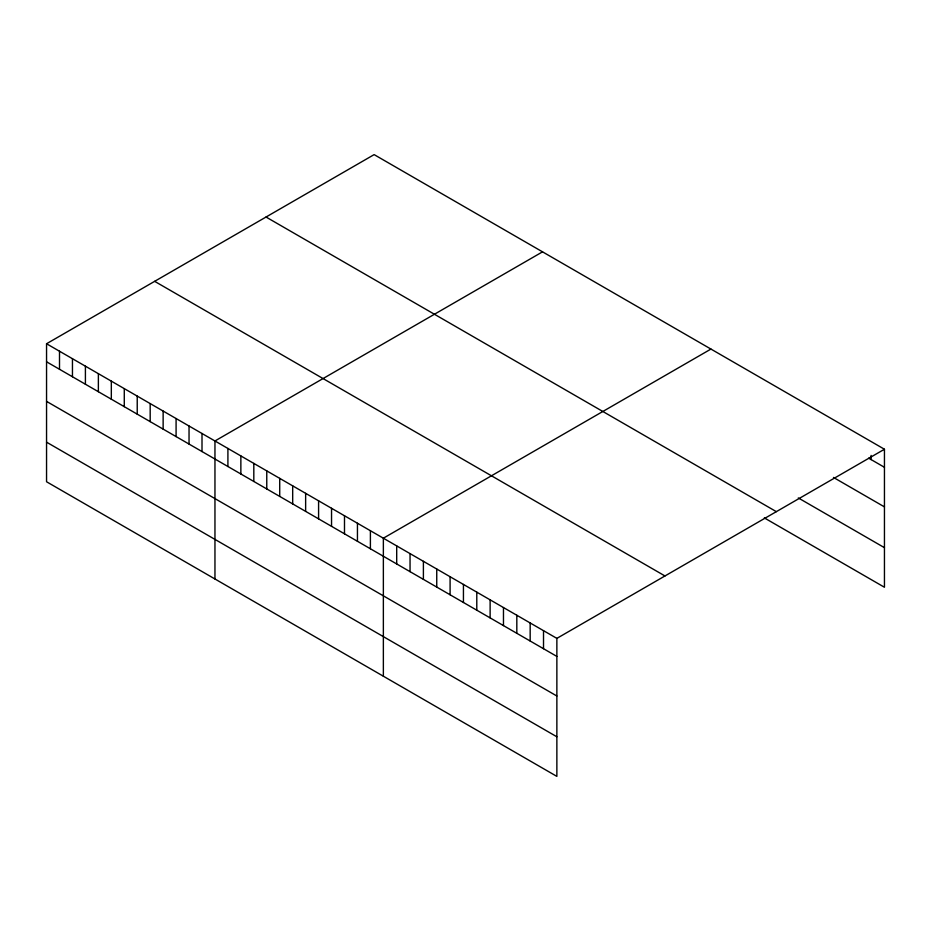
<?xml version="1.0" encoding="UTF-8"?>
<svg xmlns="http://www.w3.org/2000/svg" width="931" height="931" viewBox="0 0 931 931"><rect width="100%" height="100%" fill="white"/><g stroke="black" fill="none" stroke-linecap="round" stroke-linejoin="round"><path stroke-width="1.4" d="M46.55 343.748L556.866 638.375L556.866 776.384L46.55 481.758L46.55 343.748L374.134 154.616L884.45 449.242L884.45 587.252L764.328 517.904M542.54 251.836L214.956 440.968L214.956 578.989M710.947 349.067L383.363 538.199L383.363 676.209M556.866 638.375L884.45 449.242M868.681 458.18L884.45 467.292M833.489 477.452L884.45 506.883M798.298 497.934L884.45 547.672M266.033 217.028L776.349 511.654M154.651 281.337L664.967 575.963M46.55 361.798L556.866 656.425M46.55 401.377L556.866 696.004M46.55 442.167L556.866 736.793M871.102 455.422L871.102 459.588M543.518 630.671L543.518 648.709M530.17 622.955L530.17 641.005M516.821 615.251L516.821 633.301M503.473 607.547L503.473 625.597M490.125 599.843L490.125 617.893M476.788 592.139L476.788 610.189M463.44 584.435L463.44 602.485M450.092 576.731L450.092 594.781M436.744 569.016L436.744 587.065M423.396 561.312L423.396 579.361M410.047 553.608L410.047 571.657M396.699 545.903L396.699 563.953M370.398 530.717L370.398 548.766M357.446 523.245L357.446 541.283M344.493 515.762L344.493 533.812M331.541 508.279L331.541 526.329M318.588 500.808L318.588 518.858M305.636 493.325L305.636 511.375M292.683 485.842L292.683 503.892M279.719 478.371L279.719 496.421M266.766 470.888L266.766 488.938M253.814 463.405L253.814 481.455M240.861 455.934L240.861 473.984M227.909 448.451L227.909 466.501M202.004 433.497L202.004 451.547M189.04 426.014L189.04 444.064M176.087 418.531L176.087 436.581M163.134 411.06L163.134 429.11M150.182 403.577L150.182 421.627M137.229 396.094L137.229 414.144M124.277 388.623L124.277 406.672M111.324 381.14L111.324 399.19M98.372 373.657L98.372 391.707M85.408 366.186L85.408 384.235M72.455 358.703L72.455 376.752M59.503 351.22L59.503 369.27"/></g></svg>
